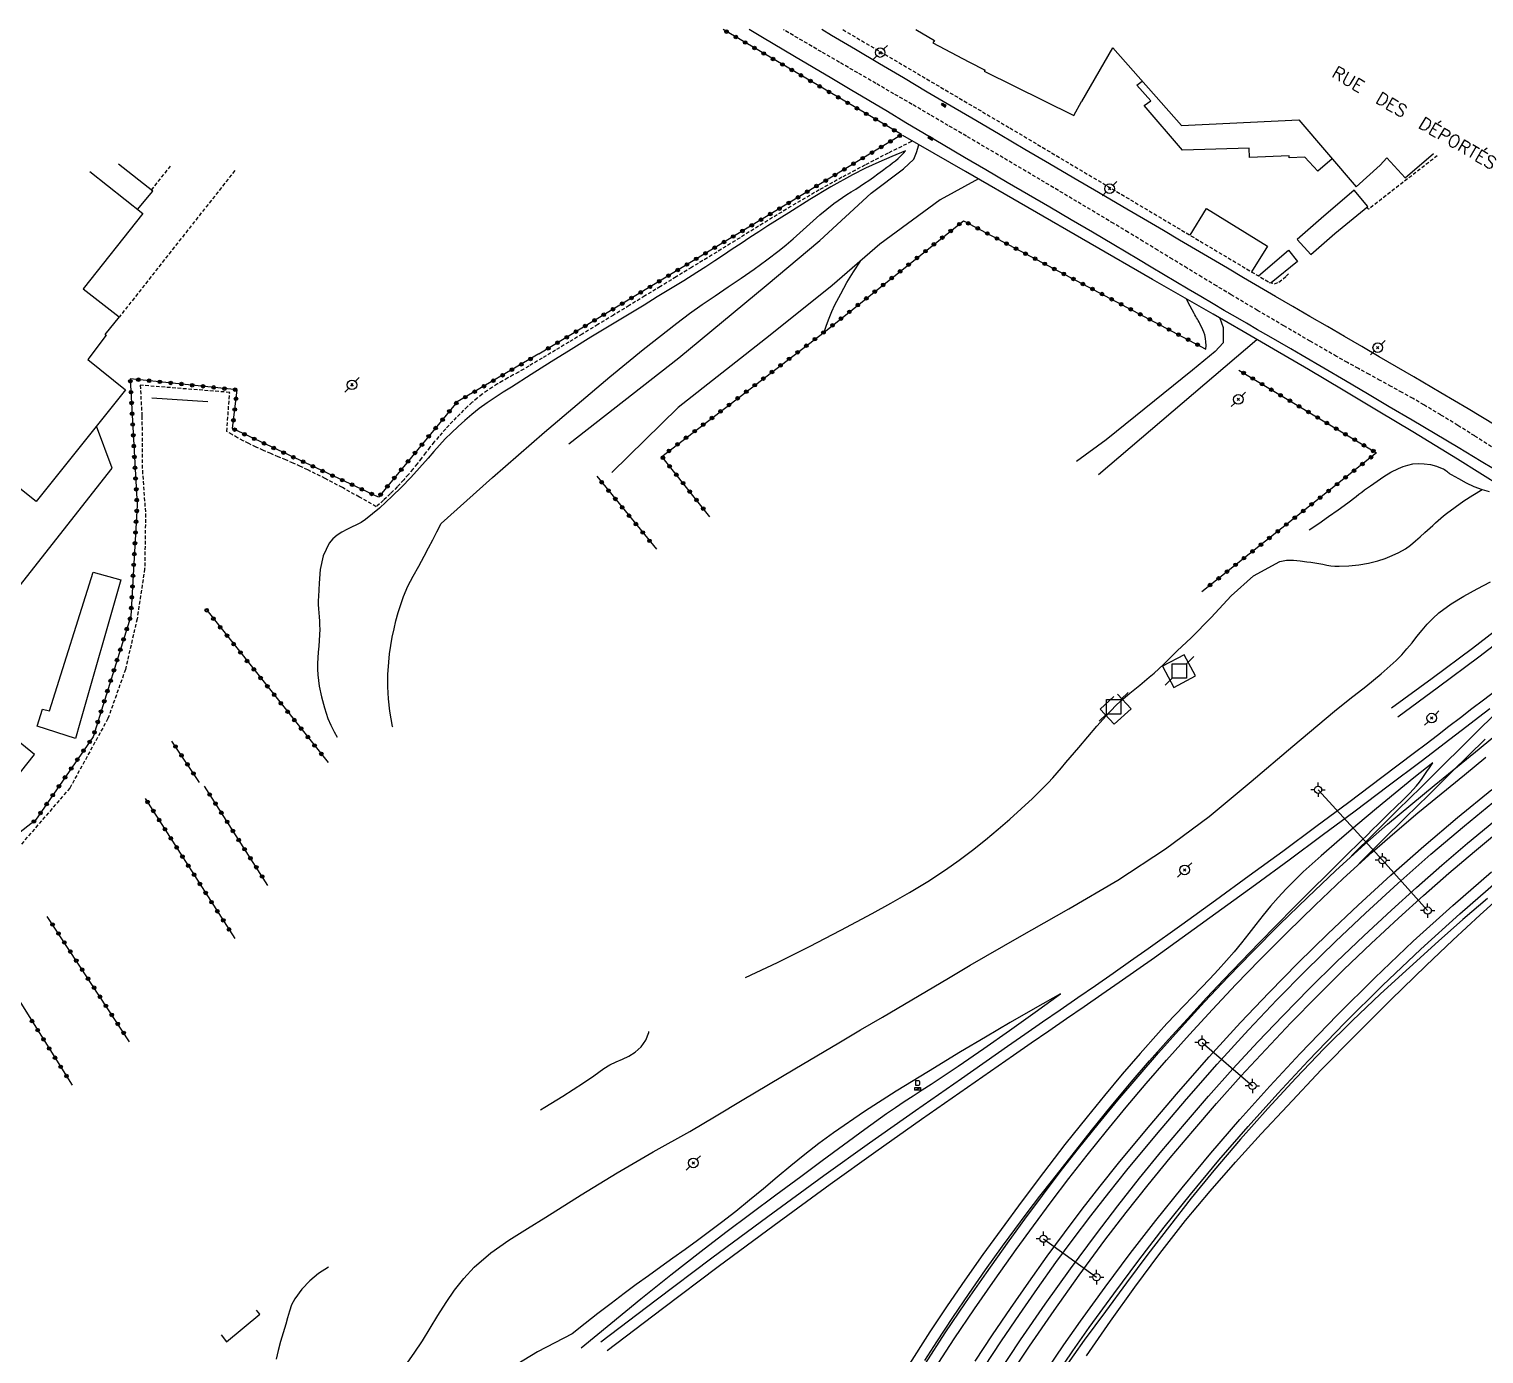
# Model space of a CAD drawing. Header units: millimetres. Extents: x 146998 to 148001, y 143000 to 144001.
# Drawn here: x 147597 to 147798.9, y 143816.3 to 144000.1 of the extents above; entities that cross this region are included whole.
import ezdxf

# ---------------------------------------------------------------- set-up
doc = ezdxf.new("R2010")
doc.units = ezdxf.units.MM
doc.linetypes.add('DASHED', pattern=[0.75, 0.5, -0.25])
doc.layers.get('0').update_dxf_attribs({"linetype": 'CONTINUOUS'})
for name, color, linetype in [('W0001', 6, 'DASHED'), ('W0014', 7, 'CONTINUOUS'), ('W0017', 7, 'CONTINUOUS'), ('W0070', 7, 'DASHED'), ('W0101', 7, 'CONTINUOUS'), ('W0104', 1, 'CONTINUOUS'), ('W0112', 1, 'DASHED'), ('W0120', 7, 'CONTINUOUS'), ('W0211', 2, 'CONTINUOUS'), ('W0214', 2, 'CONTINUOUS'), ('W0322', 7, 'CONTINUOUS'), ('W0323', 7, 'CONTINUOUS'), ('W0333', 7, 'CONTINUOUS'), ('W0401', 7, 'CONTINUOUS'), ('W0438', 7, 'CONTINUOUS'), ('W0473', 7, 'CONTINUOUS'), ('W0600', 7, 'CONTINUOUS'), ('W0610', 7, 'CONTINUOUS'), ('W0611', 7, 'CONTINUOUS'), ('W0700', 7, 'CONTINUOUS'), ('W0989', 7, 'CONTINUOUS')]:
    doc.layers.add(name, color=color, linetype=linetype)
doc.styles.get("Standard").update_dxf_attribs({"font": 'romans.shx', "width": 0.85})

# ---------------------------------------------------------------- blocks, each defined once
blk = doc.blocks.new('T401')
for p, q in [((-0.3, 0.3), (0, 0.3)), ((-0.3, -0.25), (-0.3, 0.3)), ((-0.3, 0.15), (0, 0.15)), ((-0.3, 0), (0, 0)), ((0, 0.3), (0, -0.25)), ((-0.3, -0.15), (0, -0.15)), ((-0.3, -0.25), (-0.3, -0.3)), ((-0.3, -0.3), (0, -0.3)), ((0, -0.3), (0, -0.25))]:
    blk.add_line(p, q)
blk = doc.blocks.new('T473')
for p, q in [((-0.166667, 0.166667), (0.166667, -0.166667)), ((-0.166667, -0.166667), (0.166667, 0.166667)), ((0.500001, 0.500001), (1.000002, 1.000002)), ((-1.000002, -1.000002), (-0.500001, -0.500001))]:
    blk.add_line(p, q)
blk.add_ellipse((0, 0), major_axis=(0.471405, 0.471405), ratio=1, start_param=5.4977871438, end_param=11.780972451)
blk = doc.blocks.new('T610')
for p, q in [((-0.500001, 0), (-1.000002, 0)), ((0, 0.500001), (0, 1.000002)), ((0.500001, 0), (1.000002, 0)), ((0, -0.500001), (0, -1.000002))]:
    blk.add_line(p, q)
blk.add_ellipse((0, 0), major_axis=(-0.353554, 0.353554), ratio=1, start_param=3.926990817, end_param=10.2101761242)
blk = doc.blocks.new('T600')
for p, q in [((-0.999999, 0.999999), (0.999999, 0.999999)), ((-0.999999, -0.999999), (-0.999999, 0.999999)), ((0.999999, 0.999999), (1.999998, 1.999998)), ((0.999999, 0.999999), (0.999999, -0.999999)), ((-0.999999, -0.999999), (-1.999998, -1.999998)), ((0.999999, -0.999999), (-0.999999, -0.999999))]:
    blk.add_line(p, q)
blk = doc.blocks.new('T438')
for p, q in [((-0.4, 0.2), (0.4, 0.2)), ((-0.4, -0.2), (-0.4, 0.2)), ((0.15, 1.1), (-0.3, 1.1)), ((-0.3, 1.1), (-0.3, 0.5)), ((-0.3, 0.5), (0.15, 0.5)), ((0.3, 0.65), (0.3, 0.95)), ((0.4, 0.2), (0.4, -0.2))]:
    blk.add_line(p, q)
at = {"flags": 128}
for points in [[(-0.4, -0.2), (0.4, 0.2)], [(0.4, -0.2), (-0.4, -0.2)]]:
    blk.add_lwpolyline(points, dxfattribs=at)
for centre, major_axis, start_param, end_param in [((0.15, 0.95), (0.106, -0.106), 0.785398, 2.356194), ((0.15, 0.65), (0.106, 0.106), 3.926991, 5.497787)]:
    blk.add_ellipse(centre, major_axis=major_axis, ratio=1, start_param=start_param, end_param=end_param)
blk = doc.blocks.new('t323o')
at = {"color": 0, "linetype": 'Continuous'}
for radius in [0.25, 0.15]:
    blk.add_circle((0, 0), radius, dxfattribs=at)
blk = doc.blocks.new('t322o')
at = {"color": 0, "linetype": 'Continuous'}
for radius in [0.25, 0.15]:
    blk.add_circle((0, 0), radius, dxfattribs=at)

msp = doc.modelspace()

# ---------------------------------------------------------------- linework, layer by layer
at = {"layer": 'W0001'}
msp.add_lwpolyline([(147799.91, 143942.12), (147797.6, 143943.63), (147795.26, 143945.1), (147792.91, 143946.54), (147790.54, 143947.95), (147789.04, 143948.82), (147787.53, 143949.67), (147786.02, 143950.5), (147784.5, 143951.33), (147782.98, 143952.15), (147781.46, 143952.98), (147779.94, 143953.82), (147778.44, 143954.67), (147774.77, 143956.77), (147771.11, 143958.9), (147767.46, 143961.05), (147763.82, 143963.21), (147761.77, 143964.44), (147759.73, 143965.67), (147757.69, 143966.91), (147755.66, 143968.15), (147753.62, 143969.39), (147751.58, 143970.63), (147749.54, 143971.87), (147747.5, 143973.1), (147742.4, 143976.15), (147737.29, 143979.19), (147732.17, 143982.22), (147727.05, 143985.23), (147724.54, 143986.7), (147722.03, 143988.17), (147719.52, 143989.63), (147717, 143991.09), (147714.49, 143992.54), (147711.97, 143994), (147709.46, 143995.46), (147706.94, 143996.92), (147701.66, 144000)], dxfattribs=at)
at = {"layer": 'W0014'}
for points in [[(147800.19, 143939.05), (147798.48, 143940.09), (147795.31, 143942.02), (147792.12, 143943.92), (147788.92, 143945.8), (147785.72, 143947.69), (147782.71, 143949.48), (147779.69, 143951.26), (147776.67, 143953.04), (147773.64, 143954.81), (147772.1, 143955.71), (147770.56, 143956.6), (147769.01, 143957.49), (147767.47, 143958.37), (147765.92, 143959.26), (147764.38, 143960.15), (147762.83, 143961.04), (147761.29, 143961.94), (147759.57, 143962.96), (147757.84, 143963.98), (147756.12, 143965.01), (147754.4, 143966.04), (147752.68, 143967.07), (147750.96, 143968.1), (147749.24, 143969.13), (147747.52, 143970.15), (147744.56, 143971.89), (147741.6, 143973.62), (147738.63, 143975.35), (147735.67, 143977.08), (147732.7, 143978.81), (147729.74, 143980.54), (147726.78, 143982.28), (147723.82, 143984.02), (147721.24, 143985.55), (147718.66, 143987.08), (147716.09, 143988.62), (147713.52, 143990.16), (147710.95, 143991.7), (147708.37, 143993.23), (147705.8, 143994.76), (147703.22, 143996.29), (147698.76, 143998.91), (147696.89, 144000)], [(147800.43, 143945.11), (147796.68, 143947.38), (147792.91, 143949.6), (147789.13, 143951.82), (147786.74, 143953.23), (147784.35, 143954.63), (147781.95, 143956.03), (147779.55, 143957.42), (147777.15, 143958.81), (147774.74, 143960.2), (147772.34, 143961.59), (147769.95, 143962.99), (147767.72, 143964.29), (147765.5, 143965.59), (147763.28, 143966.9), (147761.06, 143968.2), (147758.84, 143969.51), (147756.62, 143970.81), (147754.4, 143972.12), (147752.18, 143973.42), (147748.77, 143975.41), (147745.37, 143977.41), (147741.97, 143979.4), (147738.57, 143981.4), (147735.16, 143983.39), (147731.76, 143985.39), (147728.36, 143987.38), (147724.96, 143989.38), (147721.63, 143991.34), (147718.31, 143993.3), (147714.99, 143995.27), (147711.66, 143997.23), (147708.34, 143999.2), (147706.98, 144000)], [(147801.39, 143936.53), (147798.31, 143938.47), (147795.22, 143940.39), (147792.13, 143942.3), (147789.02, 143944.19), (147784.2, 143947.09), (147779.36, 143949.97), (147774.52, 143952.83), (147769.66, 143955.67), (147765.48, 143958.1), (147761.29, 143960.52), (147757.09, 143962.93), (147752.9, 143965.34), (147744.23, 143970.33), (147735.57, 143975.33), (147726.91, 143980.32), (147718.25, 143985.31)]]:
    msp.add_lwpolyline(points, dxfattribs=at)
at = {"layer": 'W0017'}
for points in [[(147671.89, 143942.54), (147687.14, 143954.45), (147699.28, 143964.52), (147706.72, 143970.76), (147713.84, 143977.33), (147718.34, 143980.68), (147719.74, 143982.05), (147720.13, 143982.96), (147720.47, 143984.03)], [(147728.72, 143979.28), (147723.43, 143976.39), (147715.06, 143970.24), (147708.44, 143964.5), (147699.83, 143957.6), (147687.07, 143947.56), (147677.86, 143938.55)], [(147762.21, 143959.97), (147762.71, 143958.69), (147762.67, 143956.57), (147761.58, 143955.37), (147758.42, 143952.76), (147746.45, 143943.09), (147742.35, 143940.11)], [(147745.4, 143938.3), (147767.37, 143956.99)]]:
    msp.add_lwpolyline(points, dxfattribs=at)
at = {"layer": 'W0070'}
for points in [[(147719.42, 143984.46), (147716.19, 143982.86), (147712.98, 143981.21), (147709.79, 143979.51), (147706.64, 143977.76), (147702.71, 143975.48), (147698.83, 143973.11), (147694.97, 143970.72), (147691.11, 143968.34), (147688.93, 143967.02), (147686.76, 143965.7), (147684.59, 143964.37), (147682.42, 143963.05), (147680.25, 143961.72), (147678.08, 143960.4), (147675.91, 143959.08), (147673.74, 143957.76), (147671.89, 143956.65), (147670.05, 143955.53), (147668.2, 143954.43), (147666.35, 143953.33), (147665.63, 143952.9), (147664.9, 143952.49), (147664.17, 143952.09), (147663.44, 143951.68), (147662.71, 143951.27), (147661.99, 143950.84), (147661.28, 143950.4), (147660.58, 143949.93), (147659.86, 143949.41), (147659.17, 143948.87), (147658.49, 143948.3), (147657.83, 143947.71), (147656.79, 143946.71), (147655.78, 143945.67), (147654.8, 143944.61), (147653.84, 143943.54), (147653.21, 143942.8), (147652.61, 143942.06), (147652.01, 143941.3), (147651.42, 143940.53), (147650.83, 143939.77), (147650.24, 143939.02), (147649.62, 143938.27), (147648.98, 143937.55), (147648.07, 143936.58), (147647.12, 143935.63), (147646.15, 143934.71), (147645.16, 143933.82)], [(147624.42, 143944.27), (147624.82, 143949.67), (147612.4, 143950.67), (147612.64, 143946.38), (147612.7, 143938.84), (147613.14, 143932.83), (147613.02, 143925.19), (147611.97, 143918.26), (147610.35, 143911.23), (147607.92, 143904.42), (147602.62, 143894.77), (147595.67, 143886.73)], [(147645.16, 143933.82), (147642.82, 143935.16), (147640.46, 143936.46), (147638.08, 143937.72), (147635.67, 143938.92), (147634.66, 143939.41), (147633.63, 143939.86), (147632.6, 143940.31), (147631.57, 143940.74), (147630.54, 143941.18), (147629.51, 143941.62), (147628.49, 143942.08), (147627.48, 143942.57), (147626.7, 143942.97), (147625.92, 143943.38), (147625.16, 143943.82), (147624.41, 143944.27)]]:
    msp.add_lwpolyline(points, dxfattribs=at)
at = {"layer": 'W0101'}
for points in [[(147720.06, 144000), (147722.65, 143998.48), (147722.42, 143998.16), (147727.4, 143995.54), (147727.4, 143995.53), (147729.65, 143994.39), (147729.51, 143994.25), (147741.97, 143988.09), (147743.05, 143990.04), (147743.06, 143990.04), (147747.37, 143997.48), (147756.9, 143986.68), (147773.19, 143987.5), (147781.14, 143978.17)], [(147781.14, 143978.17), (147784.46, 143981.2), (147785.4, 143982.23), (147785.41, 143982.23), (147787.95, 143979.44), (147791.87, 143982.82)], [(147605.41, 143980.31), (147612.77, 143974.47), (147604.48, 143964.05), (147609.46, 143960.15), (147607.51, 143957.71), (147607.7, 143957.61), (147605.15, 143954.24), (147610.36, 143950.03)], [(147610.36, 143950.03), (147597.97, 143934.56), (147587.63, 143942.71), (147587.63, 143942.7), (147584.2, 143938.42), (147582.05, 143940.16)]]:
    msp.add_lwpolyline(points, dxfattribs=at)
msp.add_lwpolyline([(147597.71, 143899.46), (147588.18, 143907.2), (147581.62, 143899.03), (147591.36, 143891.42)], close=True, dxfattribs=at)
at = {"layer": 'W0104'}
for points in [[(147777.82, 143982.06), (147775.81, 143980.37), (147774.01, 143982.3), (147771.87, 143982.23), (147771.87, 143982.51), (147766.33, 143982.25), (147766.3, 143983.55), (147757.04, 143983.29), (147751.75, 143989.48), (147752.65, 143990.11), (147750.72, 143992.3), (147751.46, 143992.85)], [(147612.04, 143975.05), (147614.17, 143977.6), (147609.4, 143981.33)], [(147758.1, 143971.47), (147760.36, 143975.18), (147768.86, 143969.94), (147766.6, 143966.42)], [(147767.58, 143965.83), (147771.75, 143969.42), (147773.01, 143967.82)], [(147773.01, 143967.82), (147769.35, 143964.86)], [(147623.62, 143818.92), (147624.4, 143817.98), (147629.01, 143821.79), (147628.52, 143822.36)]]:
    msp.add_lwpolyline(points, dxfattribs=at)
for points in [[(147772.98, 143970.88), (147774.88, 143968.79), (147778.21, 143971.74), (147782.78, 143975.44), (147780.86, 143977.71), (147776.28, 143973.79)], [(147609.7, 143923.66), (147604.03, 143903.81), (147603.43, 143901.67), (147598.09, 143903.35), (147598.83, 143905.73), (147599.81, 143905.48), (147605.88, 143924.72)]]:
    msp.add_lwpolyline(points, close=True, dxfattribs=at)
at = {"layer": 'W0112'}
for points in [[(147709.91, 144000), (147733.08, 143986.36), (147769.08, 143964.94), (147769.83, 143964.73), (147770.42, 143964.98), (147771.43, 143965.79), (147771.78, 143966.13)], [(147613.98, 143977.75), (147616.68, 143981.15)], [(147792.41, 143982.5), (147782.85, 143975.07), (147782.63, 143975.32)], [(147625.53, 143980.45), (147609.52, 143960.17)]]:
    msp.add_lwpolyline(points, dxfattribs=at)
at = {"layer": 'W0120'}
msp.add_lwpolyline([(147614.02, 143948.91), (147621.8, 143948.43)], dxfattribs=at)
at = {"layer": 'W0211'}
for points in [[(147654.18, 143931.49), (147657.72, 143934.7), (147661.29, 143937.87), (147664.88, 143941.02), (147668.51, 143944.14), (147673.04, 143948), (147677.59, 143951.84), (147682.19, 143955.62), (147686.88, 143959.3), (147688.62, 143960.6), (147690.4, 143961.86), (147692.19, 143963.09), (147693.99, 143964.31), (147695.8, 143965.54), (147697.59, 143966.78), (147699.35, 143968.05), (147701.09, 143969.36), (147702.06, 143970.15), (147703.01, 143970.96), (147703.94, 143971.79), (147704.87, 143972.63), (147705.8, 143973.47), (147706.73, 143974.3), (147707.69, 143975.1), (147708.68, 143975.88), (147709.26, 143976.3), (147709.86, 143976.72), (147710.47, 143977.11), (147711.08, 143977.5), (147711.7, 143977.89), (147712.31, 143978.28), (147712.92, 143978.68), (147713.52, 143979.08), (147714.15, 143979.53), (147714.78, 143979.98), (147715.4, 143980.44), (147716.02, 143980.9), (147716.42, 143981.2), (147716.82, 143981.5), (147717.21, 143981.81), (147717.6, 143982.13), (147717.86, 143982.38), (147718.12, 143982.64), (147718.37, 143982.9), (147718.6, 143983.17)], [(147774.64, 143930.59), (147775.99, 143931.51), (147777.33, 143932.45), (147778.66, 143933.39), (147779.99, 143934.35), (147780.38, 143934.64), (147780.77, 143934.94), (147781.16, 143935.24), (147781.54, 143935.55), (147781.93, 143935.85), (147782.32, 143936.14), (147782.72, 143936.44), (147783.12, 143936.72), (147784.05, 143937.37), (147785, 143938.03), (147785.98, 143938.63), (147787.01, 143939.14), (147787.67, 143939.4), (147788.34, 143939.6), (147789.03, 143939.75), (147789.74, 143939.81), (147790.6, 143939.78), (147791.45, 143939.65), (147792.29, 143939.43), (147793.1, 143939.13), (147793.26, 143939.05), (147793.42, 143938.96), (147793.58, 143938.85), (147793.72, 143938.74), (147793.87, 143938.62), (147794.01, 143938.51), (147794.16, 143938.4), (147794.32, 143938.3), (147795.35, 143937.71), (147796.41, 143937.15), (147797.49, 143936.63), (147798.62, 143936.21), (147799.61, 143935.92)], [(147647.44, 143903.26), (147647.43, 143903.32), (147647.06, 143905.46), (147646.86, 143907.15), (147646.76, 143908.85), (147646.77, 143910.55), (147646.89, 143912.25), (147647.02, 143913.41), (147647.19, 143914.56), (147647.39, 143915.71), (147647.63, 143916.86), (147647.9, 143917.99), (147648.21, 143919.12), (147648.56, 143920.24), (147648.94, 143921.34), (147649.56, 143922.8), (147650.3, 143924.2), (147651.08, 143925.57), (147651.83, 143926.95), (147652.42, 143928.09), (147653.01, 143929.22), (147653.59, 143930.35), (147654.18, 143931.49)], [(147688.68, 143847.15), (147692.32, 143849.33), (147695.96, 143851.49), (147699.61, 143853.66), (147703.25, 143855.82), (147706.29, 143857.63), (147709.34, 143859.43), (147712.38, 143861.23), (147715.43, 143863.02), (147718.47, 143864.82), (147721.52, 143866.62), (147724.56, 143868.42), (147727.6, 143870.22), (147734.42, 143874.16), (147741.29, 143878.02), (147748.09, 143882.02), (147754.69, 143886.34), (147760.75, 143890.86), (147766.59, 143895.68), (147772.34, 143900.6), (147778.13, 143905.44), (147780.29, 143907.17), (147782.47, 143908.86), (147784.63, 143910.61), (147786.69, 143912.46), (147787.47, 143913.25), (147788.2, 143914.09), (147788.91, 143914.95), (147789.59, 143915.82), (147790.29, 143916.68), (147791.02, 143917.53), (147791.8, 143918.33), (147792.63, 143919.08), (147794.32, 143920.33), (147796.11, 143921.42), (147797.95, 143922.41), (147799.79, 143923.38)], [(147721.31, 143815.36), (147722.97, 143817.98), (147725.18, 143821.33), (147727.43, 143824.66), (147729.73, 143827.96), (147732.06, 143831.23), (147733.77, 143833.57), (147735.51, 143835.88), (147737.27, 143838.18), (147739.04, 143840.46), (147741.72, 143843.87), (147744.41, 143847.27), (147747.14, 143850.64), (147749.92, 143853.97), (147752.49, 143856.95), (147755.1, 143859.89), (147757.74, 143862.79), (147760.4, 143865.68), (147762.8, 143868.25), (147765.23, 143870.79), (147767.67, 143873.32), (147770.13, 143875.83), (147772.49, 143878.21), (147774.86, 143880.58), (147777.24, 143882.93), (147779.62, 143885.29), (147780.38, 143886.04), (147781.14, 143886.78), (147781.9, 143887.53), (147782.66, 143888.27), (147783.42, 143889.02), (147784.19, 143889.76), (147784.94, 143890.51), (147785.7, 143891.26), (147786.67, 143892.2), (147787.65, 143893.14), (147788.6, 143894.09), (147789.51, 143895.1), (147789.92, 143895.6), (147790.3, 143896.13), (147790.67, 143896.66), (147791.05, 143897.2), (147791.24, 143897.47), (147791.43, 143897.74), (147791.62, 143898.02), (147791.81, 143898.3)], [(147799.39, 143879.48), (147795.97, 143876.54), (147792.58, 143873.55), (147788.54, 143869.9), (147784.53, 143866.22), (147780.59, 143862.48), (147776.72, 143858.64), (147772.77, 143854.52), (147768.89, 143850.33), (147765.1, 143846.06), (147761.39, 143841.72), (147758.27, 143837.91), (147755.23, 143834.03), (147752.24, 143830.11), (147749.29, 143826.17), (147746.34, 143822.19), (147743.42, 143818.19), (147740.55, 143814.15)], [(147740.11, 143866.22), (147736.62, 143864.27), (147733.15, 143862.27), (147729.69, 143860.25), (147726.26, 143858.19), (147721.79, 143855.48), (147717.33, 143852.75), (147712.92, 143849.93), (147708.6, 143846.96), (147706.6, 143845.49), (147704.64, 143843.96), (147702.7, 143842.39), (147700.79, 143840.8), (147698.89, 143839.2), (147696.98, 143837.61), (147695.05, 143836.04), (147693.09, 143834.51), (147691.42, 143833.25), (147689.74, 143832.01), (147688.05, 143830.79), (147686.34, 143829.57), (147684.64, 143828.36), (147682.94, 143827.14), (147681.25, 143825.91), (147679.57, 143824.67), (147677.75, 143823.29), (147675.93, 143821.9), (147674.13, 143820.5), (147672.33, 143819.09)], [(147667.94, 143850.17), (147668.55, 143850.53), (147669.38, 143851.03), (147670.21, 143851.53), (147671.04, 143852.05), (147672.48, 143852.98), (147673.93, 143853.91), (147675.35, 143854.88), (147676.76, 143855.87), (147677.58, 143856.38), (147678.45, 143856.79), (147679.34, 143857.17), (147680.2, 143857.59), (147681.11, 143858.17), (147681.93, 143858.9), (147682.59, 143859.81), (147682.98, 143860.87), (147682.98, 143861)], [(147649.23, 143814.68), (147650.43, 143816.37), (147651.56, 143818.11), (147652.65, 143819.88), (147653.72, 143821.64), (147654.84, 143823.4), (147656.03, 143825.12), (147657.32, 143826.77), (147658.74, 143828.32), (147661.04, 143830.33), (147663.55, 143832.07), (147666.14, 143833.67), (147668.7, 143835.27), (147673.62, 143838.38), (147678.59, 143841.39), (147683.61, 143844.32), (147688.68, 143847.15)], [(147672.33, 143819.09), (147667.55, 143816.57), (147662.91, 143813.78)]]:
    msp.add_lwpolyline(points, dxfattribs=at)
at = {"layer": 'W0214'}
for points in [[(147718.6, 143983.17), (147716.73, 143982.42), (147714.89, 143981.62), (147713.07, 143980.76), (147711.27, 143979.85), (147708.26, 143978.19), (147705.31, 143976.42), (147702.4, 143974.59), (147699.49, 143972.76), (147698.25, 143971.97), (147697.02, 143971.17), (147695.8, 143970.35), (147694.57, 143969.54), (147693.35, 143968.72), (147692.13, 143967.91), (147690.9, 143967.1), (147689.66, 143966.31), (147687.83, 143965.16), (147686, 143964.03), (147684.16, 143962.91), (147682.32, 143961.79), (147680.48, 143960.68), (147678.63, 143959.56), (147676.79, 143958.44), (147674.96, 143957.32), (147672.19, 143955.61), (147669.42, 143953.9), (147666.66, 143952.17), (147663.91, 143950.42), (147662.78, 143949.69), (147661.65, 143948.96), (147660.54, 143948.21), (147659.45, 143947.42), (147658.44, 143946.62), (147657.46, 143945.79), (147656.51, 143944.93), (147655.58, 143944.05), (147654.74, 143943.21), (147653.92, 143942.34), (147653.13, 143941.46), (147652.36, 143940.55)], [(147707.31, 143958.04), (147707.64, 143959), (147708, 143959.95), (147708.4, 143960.88), (147708.82, 143961.8), (147709.62, 143963.37), (147710.48, 143964.91), (147711.39, 143966.42), (147712.35, 143967.89)], [(147760.29, 143955.69), (147760.31, 143956.18), (147760.3, 143956.68), (147760.24, 143957.17), (147760.14, 143957.66), (147760.03, 143958.01), (147759.88, 143958.36), (147759.72, 143958.69), (147759.55, 143959.02), (147759.45, 143959.22), (147759.34, 143959.43), (147759.23, 143959.63), (147759.12, 143959.83), (147759, 143960.03), (147758.89, 143960.22), (147758.77, 143960.42), (147758.66, 143960.62), (147758.39, 143961.13), (147758.12, 143961.63), (147757.85, 143962.13), (147757.59, 143962.64)], [(147652.36, 143940.55), (147651.17, 143939.19), (147649.94, 143937.85), (147648.68, 143936.55), (147647.39, 143935.27), (147646.49, 143934.43), (147645.59, 143933.61), (147644.65, 143932.81), (147643.69, 143932.05), (147643.07, 143931.64), (147642.41, 143931.29), (147641.73, 143930.97), (147641.06, 143930.66), (147640.38, 143930.3), (147639.72, 143929.88), (147639.13, 143929.37), (147638.62, 143928.76), (147637.77, 143927), (147637.38, 143925.09), (147637.25, 143923.2), (147637.14, 143921.37), (147637.11, 143920.8), (147637.12, 143920.23), (147637.14, 143919.66), (147637.18, 143919.09), (147637.23, 143918.53), (147637.27, 143917.96), (147637.3, 143917.39), (147637.31, 143916.83), (147637.29, 143916.03), (147637.24, 143915.24), (147637.18, 143914.45), (147637.1, 143913.66), (147637.04, 143912.87), (147637, 143912.08), (147637, 143911.28), (147637.05, 143910.48), (147637.25, 143908.94), (147637.56, 143907.42), (147637.96, 143905.92), (147638.46, 143904.45), (147638.85, 143903.51), (147639.3, 143902.6), (147639.72, 143901.86)], [(147696.41, 143868.49), (147700.86, 143870.61), (147705.28, 143872.8), (147709.65, 143875.06), (147713.99, 143877.4), (147716.58, 143878.83), (147719.15, 143880.3), (147721.69, 143881.83), (147724.17, 143883.44), (147726.05, 143884.78), (147727.89, 143886.18), (147729.69, 143887.62), (147731.46, 143889.09), (147733.08, 143890.48), (147734.68, 143891.9), (147736.25, 143893.36), (147737.77, 143894.86), (147738.41, 143895.53), (147739.03, 143896.21), (147739.65, 143896.9), (147740.25, 143897.6), (147740.85, 143898.31), (147741.44, 143899.01), (147742.04, 143899.71), (147742.65, 143900.41), (147743.92, 143901.88), (147745.18, 143903.36), (147746.46, 143904.82), (147747.81, 143906.23), (147748.44, 143906.82), (147749.09, 143907.4), (147749.76, 143907.96), (147750.43, 143908.51), (147751.11, 143909.06), (147751.78, 143909.61), (147752.44, 143910.17), (147753.1, 143910.74), (147753.75, 143911.34), (147754.4, 143911.95), (147755.04, 143912.57), (147755.68, 143913.19), (147756.32, 143913.81), (147756.96, 143914.43), (147757.6, 143915.04), (147758.26, 143915.64), (147761.03, 143918.43), (147763.78, 143921.45), (147766.9, 143924.23), (147770.54, 143926.21), (147771.48, 143926.41), (147772.44, 143926.4), (147773.38, 143926.29), (147774.28, 143926.19), (147774.85, 143926.13), (147775.4, 143926.04), (147775.96, 143925.94), (147776.51, 143925.83), (147777.07, 143925.72), (147777.63, 143925.63), (147778.2, 143925.57), (147778.77, 143925.55), (147780.14, 143925.6), (147781.5, 143925.75), (147782.84, 143925.99), (147784.17, 143926.33), (147785.16, 143926.64), (147786.14, 143927.03), (147787.08, 143927.47), (147787.99, 143927.99), (147788.71, 143928.49), (147789.39, 143929.06), (147790.04, 143929.65), (147790.69, 143930.23), (147791.07, 143930.55), (147791.44, 143930.89), (147791.8, 143931.23), (147792.17, 143931.57), (147792.54, 143931.9), (147792.91, 143932.24), (147793.29, 143932.56), (147793.68, 143932.87), (147794.87, 143933.76), (147796.1, 143934.62), (147797.34, 143935.43), (147798.62, 143936.21)], [(147791.81, 143898.3), (147789.17, 143896.21), (147786.55, 143894.09), (147783.96, 143891.94), (147781.39, 143889.76), (147778.84, 143887.59), (147776.3, 143885.4), (147773.81, 143883.16), (147771.42, 143880.8), (147770.32, 143879.62), (147769.26, 143878.39), (147768.24, 143877.14), (147767.24, 143875.87), (147766.24, 143874.6), (147765.24, 143873.33), (147764.22, 143872.08), (147763.16, 143870.86), (147762.01, 143869.58), (147760.84, 143868.32), (147759.65, 143867.08), (147758.45, 143865.84), (147757.26, 143864.61), (147756.06, 143863.37), (147754.89, 143862.11), (147753.73, 143860.84), (147751.19, 143857.98), (147748.69, 143855.08), (147746.22, 143852.16), (147743.8, 143849.2), (147740.74, 143845.35), (147737.74, 143841.46), (147734.78, 143837.53), (147731.87, 143833.57), (147729.33, 143830.06), (147726.83, 143826.53), (147724.37, 143822.97), (147721.98, 143819.36), (147718.82, 143814.4)], [(147743.74, 143816.04), (147747.06, 143820.81), (147750.43, 143825.53), (147753.89, 143830.2), (147757.47, 143834.78), (147760.88, 143838.87), (147764.39, 143842.88), (147767.97, 143846.82), (147771.6, 143850.72), (147776.31, 143855.68), (147781.09, 143860.57), (147785.94, 143865.4), (147790.86, 143870.16), (147794.58, 143873.7), (147798.34, 143877.2), (147802.16, 143880.63)], [(147673.62, 143817.11), (147677.73, 143820.53), (147681.88, 143823.91), (147686.05, 143827.25), (147690.26, 143830.55), (147693.69, 143833.18), (147697.15, 143835.78), (147700.62, 143838.35), (147704.1, 143840.92), (147707.05, 143843.12), (147710.01, 143845.31), (147712.98, 143847.49), (147715.98, 143849.62), (147717.2, 143850.46), (147718.44, 143851.29), (147719.69, 143852.11), (147720.94, 143852.92), (147722.18, 143853.73), (147723.43, 143854.54), (147724.67, 143855.36), (147725.91, 143856.2), (147729.49, 143858.66), (147733.04, 143861.16), (147736.59, 143863.68), (147740.11, 143866.22)], [(147638.52, 143828.34), (147637.16, 143827.46), (147635.92, 143826.43), (147634.81, 143825.25), (147633.85, 143823.95), (147633.41, 143823.11), (147633.1, 143822.21), (147632.86, 143821.31), (147632.61, 143820.42), (147632.24, 143819.21), (147631.88, 143818), (147631.56, 143816.78), (147631.29, 143815.55)]]:
    msp.add_lwpolyline(points, dxfattribs=at)
at = {"layer": 'W0322'}
msp.add_lwpolyline([(147707.3, 143958.05), (147726.65, 143973.47), (147760.29, 143955.69)], dxfattribs=at)
at = {"layer": 'W0323'}
for points in [[(147667.74, 143955.01), (147718.07, 143985.43), (147693.31, 144000)], [(147691.47, 143932.39), (147684.78, 143940.8), (147707.31, 143958.05)], [(147667.74, 143955.01), (147656.4, 143948.36), (147645.47, 143935.14), (147625.21, 143944.65), (147625.84, 143950.03), (147611.02, 143951.56), (147611.96, 143934.03), (147611.1, 143918.63), (147605.87, 143901.9), (147597.87, 143890.32), (147582.23, 143878.14), (147571.32, 143870.45), (147553.98, 143851.34), (147544.24, 143833.27), (147534.91, 143814.67), (147527.45, 143802.58), (147514.2, 143789.71), (147504.88, 143783.36)], [(147764.88, 143952.75), (147783.97, 143941.29), (147759.71, 143922.02)], [(147675.76, 143938.05), (147684.03, 143927.91)], [(147621.63, 143919.45), (147638.47, 143898.35)], [(147620.62, 143895.56), (147616.81, 143901.29)], [(147630.13, 143881.26), (147621.32, 143895.03)], [(147613.11, 143893.36), (147625.53, 143873.91)], [(147610.93, 143859.56), (147599.51, 143876.97)], [(147591.78, 143871.39), (147602.96, 143853.57)]]:
    msp.add_lwpolyline(points, dxfattribs=at)
at = {"layer": 'W0333'}
msp.add_lwpolyline([(147531.03, 143870.15), (147547.04, 143858.86), (147550.12, 143862.95), (147554.35, 143860.01), (147581.35, 143893.97), (147575.58, 143898.08), (147575.62, 143901.07), (147584.54, 143912.53), (147586.38, 143911.08), (147608.52, 143939.16), (147606.33, 143945)], dxfattribs=at)
at = {"layer": 'W0600'}
msp.add_lwpolyline([(147758.84, 143910.35), (147757.27, 143913.29), (147754.28, 143911.69), (147755.85, 143908.75)], close=True, dxfattribs=at)
for points in [[(147747.54, 143907.47), (147745.64, 143905.74), (147747.55, 143903.64), (147749.91, 143905.77)], [(147749.91, 143905.77), (147748.05, 143907.83)]]:
    msp.add_lwpolyline(points, dxfattribs=at)
at = {"layer": 'W0611'}
for points in [[(147784.8, 143884.77), (147775.86, 143894.55)], [(147784.8, 143884.77), (147791.07, 143877.79)], [(147759.76, 143859.47), (147766.75, 143853.47)], [(147737.75, 143832.27), (147745.11, 143826.94)]]:
    msp.add_lwpolyline(points, dxfattribs=at)
at = {"layer": 'W0700'}
for points in [[(147786.07, 143905.9), (147791.69, 143910.02), (147797.27, 143914.2), (147802.79, 143918.44)], [(147786.95, 143904.68), (147792.59, 143908.81), (147798.17, 143913), (147803.71, 143917.25)], [(147676.31, 143817.95), (147683.99, 143823.8), (147691.72, 143829.61), (147699.48, 143835.36), (147707.29, 143841.05), (147713.61, 143845.59), (147719.98, 143850.06), (147726.36, 143854.51), (147732.75, 143858.96), (147735.19, 143860.66), (147737.63, 143862.35), (147740.08, 143864.04), (147742.53, 143865.73), (147744.97, 143867.41), (147747.41, 143869.11), (147749.85, 143870.81), (147752.28, 143872.52), (147756.97, 143875.87), (147761.64, 143879.25), (147766.3, 143882.64), (147770.95, 143886.05), (147775.54, 143889.44), (147780.12, 143892.85), (147784.69, 143896.28), (147789.25, 143899.71), (147790.85, 143900.93), (147792.44, 143902.14), (147794.03, 143903.37), (147795.62, 143904.59), (147797.21, 143905.81), (147798.8, 143907.03), (147800.4, 143908.25)], [(147677.22, 143816.76), (147684.9, 143822.61), (147692.61, 143828.41), (147700.37, 143834.15), (147708.17, 143839.84), (147714.49, 143844.37), (147720.85, 143848.84), (147727.23, 143853.28), (147733.61, 143857.73), (147736.05, 143859.43), (147738.49, 143861.12), (147740.94, 143862.81), (147743.39, 143864.5), (147745.84, 143866.19), (147748.28, 143867.88), (147750.72, 143869.59), (147753.15, 143871.3), (147757.84, 143874.65), (147762.52, 143878.03), (147767.19, 143881.43), (147771.84, 143884.84), (147776.43, 143888.24), (147781.02, 143891.65), (147785.59, 143895.08), (147790.15, 143898.52), (147791.75, 143899.73), (147793.34, 143900.95), (147794.93, 143902.17), (147796.52, 143903.39), (147798.11, 143904.61), (147799.7, 143905.83)], [(147780.5, 143885.38), (147783.72, 143888.56), (147786.93, 143891.75), (147790.15, 143894.93), (147793.37, 143898.11), (147795.68, 143900.39), (147797.99, 143902.67), (147800.3, 143904.94)], [(147721.37, 143814.97), (147724.13, 143819.2), (147726.95, 143823.38), (147729.83, 143827.53), (147732.75, 143831.64), (147735.16, 143834.97), (147737.6, 143838.28), (147740.09, 143841.55), (147742.62, 143844.79), (147745.33, 143848.16), (147748.08, 143851.49), (147750.88, 143854.79), (147753.72, 143858.05), (147756.9, 143861.6), (147760.12, 143865.11), (147763.39, 143868.58), (147766.71, 143872), (147770.53, 143875.84), (147774.41, 143879.62), (147778.34, 143883.35), (147782.34, 143887), (147785.51, 143889.77), (147788.73, 143892.47), (147791.98, 143895.14), (147795.23, 143897.8), (147798.2, 143900.24), (147801.18, 143902.68)], [(147781.56, 143884.31), (147784.77, 143887.5), (147787.99, 143890.68), (147791.21, 143893.86), (147794.43, 143897.04), (147796.73, 143899.32), (147799.04, 143901.59)], [(147722.63, 143814.16), (147725.38, 143818.37), (147728.2, 143822.54), (147731.06, 143826.67), (147733.97, 143830.77), (147736.37, 143834.08), (147738.8, 143837.37), (147741.28, 143840.63), (147743.8, 143843.86), (147746.49, 143847.21), (147749.23, 143850.53), (147752.02, 143853.81), (147754.84, 143857.05), (147758.01, 143860.59), (147761.21, 143864.09), (147764.47, 143867.55), (147767.77, 143870.95), (147771.58, 143874.77), (147775.44, 143878.54), (147779.36, 143882.24), (147783.35, 143885.88), (147786.5, 143888.64), (147789.71, 143891.33), (147792.94, 143893.99), (147796.18, 143896.64), (147799.14, 143899.07)], [(147728.27, 143815.26), (147730.7, 143818.94), (147733.18, 143822.61), (147735.7, 143826.23), (147738.27, 143829.83), (147740.68, 143833.1), (147743.13, 143836.35), (147745.63, 143839.56), (147748.18, 143842.73), (147752.3, 143847.71), (147756.49, 143852.63), (147760.75, 143857.49), (147765.11, 143862.27), (147769.08, 143866.44), (147773.11, 143870.55), (147777.22, 143874.58), (147781.41, 143878.54), (147785.94, 143882.68), (147790.55, 143886.73), (147795.23, 143890.7), (147799.98, 143894.58)], [(147729.53, 143814.44), (147731.95, 143818.11), (147734.41, 143821.75), (147736.92, 143825.37), (147739.48, 143828.95), (147741.88, 143832.21), (147744.32, 143835.43), (147746.81, 143838.62), (147749.34, 143841.78), (147753.45, 143846.74), (147757.62, 143851.65), (147761.87, 143856.49), (147766.21, 143861.24), (147770.16, 143865.4), (147774.17, 143869.49), (147778.26, 143873.5), (147782.43, 143877.44), (147786.94, 143881.56), (147791.53, 143885.6), (147796.19, 143889.55), (147800.92, 143893.41)], [(147731.24, 143813.2), (147734.58, 143818.22), (147738, 143823.19), (147741.51, 143828.1), (147745.09, 143832.96), (147748.06, 143836.84), (147751.09, 143840.67), (147754.18, 143844.45), (147757.32, 143848.18), (147760.66, 143852.03), (147764.05, 143855.82), (147767.5, 143859.56), (147771, 143863.25), (147774.67, 143866.99), (147778.4, 143870.67), (147782.19, 143874.3), (147786.03, 143877.86), (147789.51, 143881.01), (147793.04, 143884.1), (147796.61, 143887.14), (147800.23, 143890.13)], [(147732.49, 143812.38), (147735.82, 143817.38), (147739.23, 143822.33), (147742.72, 143827.22), (147746.29, 143832.06), (147749.24, 143835.92), (147752.26, 143839.73), (147755.33, 143843.49), (147758.46, 143847.21), (147761.78, 143851.04), (147765.16, 143854.81), (147768.59, 143858.54), (147772.08, 143862.21), (147775.74, 143865.93), (147779.45, 143869.6), (147783.22, 143873.21), (147787.04, 143876.76), (147790.51, 143879.89), (147794.02, 143882.97), (147797.58, 143885.99), (147801.18, 143888.97)], [(147738.35, 143814.28), (147740.59, 143817.57), (147742.89, 143820.82), (147746.31, 143825.53), (147749.79, 143830.2), (147753.35, 143834.81), (147756.99, 143839.35), (147760.97, 143844.12), (147765.02, 143848.82), (147769.16, 143853.44), (147773.39, 143857.98), (147778.52, 143863.27), (147783.74, 143868.46), (147789.08, 143873.54), (147794.54, 143878.49), (147799.95, 143883.15)], [(147739.6, 143813.44), (147741.83, 143816.71), (147744.11, 143819.95), (147747.51, 143824.64), (147750.98, 143829.29), (147754.52, 143833.88), (147758.15, 143838.4), (147762.11, 143843.15), (147766.14, 143847.83), (147770.26, 143852.43), (147774.48, 143856.95), (147779.58, 143862.21), (147784.78, 143867.38), (147790.1, 143872.44), (147795.53, 143877.36), (147800.92, 143882.01)]]:
    msp.add_lwpolyline(points, dxfattribs=at)

# ---------------------------------------------------------------- block references
at = {"layer": 'W0322'}
for p, rotation in [((147726.07, 143973.01), 38.56831907569056), ((147727.32, 143973.12), 332.1365458244841), ((147723.72, 143971.14), 38.56831907569056), ((147724.89, 143972.07), 38.56831907569056), ((147728.64, 143972.42), 332.1365458244841), ((147729.97, 143971.72), 332.1365458244841), ((147731.3, 143971.02), 332.1365458244841), ((147721.38, 143969.27), 38.56831907569056), ((147722.55, 143970.2), 38.56831907569056), ((147732.62, 143970.32), 332.1365458244841), ((147733.95, 143969.61), 332.1365458244841), ((147735.27, 143968.91), 332.1365458244841), ((147719.03, 143967.4), 38.56831907569056), ((147720.2, 143968.33), 38.56831907569056), ((147736.6, 143968.21), 332.1365458244841), ((147737.93, 143967.51), 332.1365458244841), ((147739.25, 143966.81), 332.1365458244841), ((147715.51, 143964.59), 38.56831907569056), ((147716.69, 143965.53), 38.56831907569056), ((147717.86, 143966.46), 38.56831907569056), ((147740.58, 143966.11), 332.1365458244841), ((147741.9, 143965.41), 332.1365458244841), ((147743.23, 143964.71), 332.1365458244841), ((147713.17, 143962.72), 38.56831907569056), ((147714.34, 143963.66), 38.56831907569056), ((147744.56, 143964.01), 332.1365458244841), ((147745.88, 143963.31), 332.1365458244841), ((147747.21, 143962.6), 332.1365458244841), ((147710.82, 143960.85), 38.56831907569056), ((147711.99, 143961.79), 38.56831907569056), ((147748.54, 143961.9), 332.1365458244841), ((147749.86, 143961.2), 332.1365458244841), ((147708.48, 143958.98), 38.56831907569056), ((147709.65, 143959.92), 38.56831907569056), ((147751.19, 143960.5), 332.1365458244841), ((147752.51, 143959.8), 332.1365458244841), ((147753.84, 143959.1), 332.1365458244841), ((147755.17, 143958.4), 332.1365458244841), ((147756.49, 143957.7), 332.1365458244841), ((147757.82, 143957), 332.1365458244841), ((147759.14, 143956.29), 332.1365458244841)]:
    msp.add_blockref('t322o', p, dxfattribs=dict(at, rotation=rotation))
at = {"layer": 'W0323'}
for p, rotation in [((147693.77, 143999.73), 149.5200575335742), ((147695.06, 143998.97), 149.5200575335742), ((147696.36, 143998.21), 149.5200575335742), ((147697.65, 143997.45), 149.5200575335742), ((147698.94, 143996.69), 149.5200575335742), ((147700.23, 143995.92), 149.5200575335742), ((147701.53, 143995.16), 149.5200575335742), ((147702.82, 143994.4), 149.5200575335742), ((147704.11, 143993.64), 149.5200575335742), ((147705.41, 143992.88), 149.5200575335742), ((147706.7, 143992.12), 149.5200575335742), ((147707.99, 143991.36), 149.5200575335742), ((147709.28, 143990.6), 149.5200575335742), ((147710.58, 143989.84), 149.5200575335742), ((147711.87, 143989.08), 149.5200575335742), ((147713.16, 143988.32), 149.5200575335742), ((147714.45, 143987.56), 149.5200575335742), ((147715.75, 143986.79), 149.5200575335742), ((147717.04, 143986.03), 149.5200575335742), ((147717.81, 143985.27), 31.15341001452299), ((147713.96, 143982.94), 31.15341001452299), ((147715.24, 143983.72), 31.15341001452299), ((147716.52, 143984.49), 31.15341001452299), ((147711.39, 143981.39), 31.15341001452299), ((147712.67, 143982.17), 31.15341001452299), ((147707.54, 143979.06), 31.15341001452299), ((147708.82, 143979.84), 31.15341001452299), ((147710.11, 143980.61), 31.15341001452299), ((147703.69, 143976.73), 31.15341001452299), ((147704.97, 143977.51), 31.15341001452299), ((147706.25, 143978.29), 31.15341001452299), ((147701.12, 143975.18), 31.15341001452299), ((147702.4, 143975.96), 31.15341001452299), ((147697.27, 143972.85), 31.15341001452299), ((147698.55, 143973.63), 31.15341001452299), ((147699.84, 143974.41), 31.15341001452299), ((147694.7, 143971.3), 31.15341001452299), ((147695.98, 143972.08), 31.15341001452299), ((147690.85, 143968.97), 31.15341001452299), ((147692.13, 143969.75), 31.15341001452299), ((147693.42, 143970.53), 31.15341001452299), ((147687, 143966.65), 31.15341001452299), ((147688.28, 143967.42), 31.15341001452299), ((147689.57, 143968.2), 31.15341001452299), ((147684.43, 143965.09), 31.15341001452299), ((147685.72, 143965.87), 31.15341001452299), ((147680.58, 143962.77), 31.15341001452299), ((147681.86, 143963.54), 31.15341001452299), ((147683.15, 143964.32), 31.15341001452299), ((147678.01, 143961.21), 31.15341001452299), ((147679.3, 143961.99), 31.15341001452299), ((147674.16, 143958.89), 31.15341001452299), ((147675.45, 143959.66), 31.15341001452299), ((147676.73, 143960.44), 31.15341001452299), ((147670.31, 143956.56), 31.15341001452299), ((147671.6, 143957.33), 31.15341001452299), ((147672.88, 143958.11), 31.15341001452299), ((147706.03, 143957.06), 37.44017495714676), ((147707.22, 143957.98), 37.44017495714676), ((147669.03, 143955.78), 31.15341001452299), ((147703.65, 143955.24), 37.44017495714676), ((147704.84, 143956.15), 37.44017495714676), ((147663.99, 143952.81), 210.3771818263616), ((147665.29, 143953.56), 210.3771818263616), ((147666.58, 143954.32), 210.3771818263616), ((147700.07, 143952.5), 37.44017495714676), ((147701.26, 143953.42), 37.44017495714676), ((147702.45, 143954.33), 37.44017495714676), ((147611.04, 143951.21), 273.0844612037193), ((147612.16, 143951.44), 174.0785575701897), ((147613.65, 143951.29), 174.0785575701897), ((147615.14, 143951.14), 174.0785575701897), ((147616.63, 143950.98), 174.0785575701897), ((147618.12, 143950.83), 174.0785575701897), ((147619.62, 143950.67), 174.0785575701897), ((147621.11, 143950.52), 174.0785575701897), ((147660.11, 143950.53), 210.3771818263616), ((147661.4, 143951.29), 210.3771818263616), ((147662.7, 143952.05), 210.3771818263616), ((147697.69, 143950.68), 37.44017495714676), ((147698.88, 143951.59), 37.44017495714676), ((147765.52, 143952.37), 329.0044683831256), ((147766.8, 143951.6), 329.0044683831256), ((147768.09, 143950.82), 329.0044683831256), ((147611.12, 143949.71), 273.0844612037193), ((147622.6, 143950.36), 174.0785575701897), ((147624.09, 143950.21), 174.0785575701897), ((147625.58, 143950.05), 174.0785575701897), ((147625.69, 143948.79), 83.32418827988863), ((147657.52, 143949.01), 210.3771818263616), ((147658.81, 143949.77), 210.3771818263616), ((147695.31, 143948.86), 37.44017495714676), ((147696.5, 143949.77), 37.44017495714676), ((147769.38, 143950.05), 329.0044683831256), ((147770.66, 143949.28), 329.0044683831256), ((147771.95, 143948.51), 329.0044683831256), ((147611.2, 143948.21), 273.0844612037193), ((147611.28, 143946.71), 273.0844612037193), ((147625.52, 143947.3), 83.32418827988863), ((147655.32, 143947.05), 230.4151367380472), ((147656.27, 143948.2), 230.4151367380472), ((147692.93, 143947.03), 37.44017495714676), ((147694.12, 143947.94), 37.44017495714676), ((147773.23, 143947.73), 329.0044683831256), ((147774.52, 143946.96), 329.0044683831256), ((147611.36, 143945.22), 273.0844612037193), ((147625.34, 143945.81), 83.32418827988863), ((147625.51, 143944.51), 154.8465604964522), ((147653.4, 143944.73), 230.4151367380472), ((147654.36, 143945.89), 230.4151367380472), ((147690.54, 143945.21), 37.44017495714676), ((147691.74, 143946.12), 37.44017495714676), ((147775.8, 143946.19), 329.0044683831256), ((147777.09, 143945.42), 329.0044683831256), ((147778.38, 143944.64), 329.0044683831256), ((147611.44, 143943.72), 273.0844612037193), ((147626.87, 143943.87), 154.8465604964522), ((147628.23, 143943.23), 154.8465604964522), ((147629.59, 143942.6), 154.8465604964522), ((147651.49, 143942.42), 230.4151367380472), ((147652.45, 143943.58), 230.4151367380472), ((147686.97, 143942.47), 37.44017495714676), ((147688.16, 143943.39), 37.44017495714676), ((147689.35, 143944.3), 37.44017495714676), ((147779.66, 143943.87), 329.0044683831256), ((147780.95, 143943.1), 329.0044683831256), ((147611.52, 143942.22), 273.0844612037193), ((147611.6, 143940.72), 273.0844612037193), ((147630.94, 143941.96), 154.8465604964522), ((147632.3, 143941.32), 154.8465604964522), ((147633.66, 143940.68), 154.8465604964522), ((147650.54, 143941.27), 230.4151367380472), ((147684.94, 143940.61), 128.4916780678132), ((147685.78, 143941.56), 37.44017495714676), ((147782.23, 143942.33), 329.0044683831256), ((147783.2, 143940.68), 218.4636999098998), ((147783.52, 143941.55), 329.0044683831256), ((147611.68, 143939.23), 273.0844612037193), ((147635.02, 143940.05), 154.8465604964522), ((147636.37, 143939.41), 154.8465604964522), ((147637.73, 143938.77), 154.8465604964522), ((147648.63, 143938.95), 230.4151367380472), ((147649.58, 143940.11), 230.4151367380472), ((147685.87, 143939.43), 128.4916780678132), ((147780.85, 143938.81), 218.4636999098998), ((147782.02, 143939.74), 218.4636999098998), ((147611.76, 143937.73), 273.0844612037193), ((147639.09, 143938.13), 154.8465604964522), ((147640.45, 143937.5), 154.8465604964522), ((147641.81, 143936.86), 154.8465604964522), ((147646.71, 143936.64), 230.4151367380472), ((147647.67, 143937.8), 230.4151367380472), ((147676.45, 143937.21), 309.2035468095615), ((147686.8, 143938.26), 128.4916780678132), ((147687.74, 143937.08), 128.4916780678132), ((147778.5, 143936.94), 218.4636999098998), ((147779.68, 143937.88), 218.4636999098998), ((147611.85, 143936.23), 273.0844612037193), ((147611.93, 143934.73), 273.0844612037193), ((147643.16, 143936.22), 154.8465604964522), ((147644.52, 143935.58), 154.8465604964522), ((147645.76, 143935.49), 230.4151367380472), ((147677.39, 143936.05), 309.2035468095615), ((147678.34, 143934.89), 309.2035468095615), ((147688.67, 143935.91), 128.4916780678132), ((147689.6, 143934.74), 128.4916780678132), ((147776.15, 143935.08), 218.4636999098998), ((147777.33, 143936.01), 218.4636999098998), ((147611.92, 143933.23), 266.7723416329333), ((147679.29, 143933.72), 309.2035468095615), ((147680.24, 143932.56), 309.2035468095615), ((147690.54, 143933.56), 128.4916780678132), ((147772.63, 143932.28), 218.4636999098998), ((147773.8, 143933.21), 218.4636999098998), ((147774.98, 143934.15), 218.4636999098998), ((147611.83, 143931.74), 266.7723416329333), ((147681.19, 143931.4), 309.2035468095615), ((147682.14, 143930.24), 309.2035468095615), ((147770.28, 143930.41), 218.4636999098998), ((147771.45, 143931.35), 218.4636999098998), ((147611.67, 143928.74), 266.7723416329333), ((147611.75, 143930.24), 266.7723416329333), ((147683.08, 143929.08), 309.2035468095615), ((147767.93, 143928.55), 218.4636999098998), ((147769.11, 143929.48), 218.4636999098998), ((147611.58, 143927.24), 266.7723416329333), ((147765.58, 143926.68), 218.4636999098998), ((147766.76, 143927.61), 218.4636999098998), ((147611.5, 143925.75), 266.7723416329333), ((147763.23, 143924.82), 218.4636999098998), ((147764.41, 143925.75), 218.4636999098998), ((147611.33, 143922.75), 266.7723416329333), ((147611.41, 143924.25), 266.7723416329333), ((147760.88, 143922.95), 218.4636999098998), ((147762.06, 143923.88), 218.4636999098998), ((147611.24, 143921.25), 266.7723416329333), ((147610.98, 143918.27), 252.6547514243707), ((147611.16, 143919.76), 266.7723416329333), ((147621.63, 143919.45), 308.5987572798851), ((147622.56, 143918.28), 308.5987572798851), ((147610.54, 143916.84), 252.6547514243707), ((147623.5, 143917.1), 308.5987572798851), ((147610.09, 143915.41), 252.6547514243707), ((147624.44, 143915.93), 308.5987572798851), ((147625.37, 143914.76), 308.5987572798851), ((147609.19, 143912.55), 252.6547514243707), ((147609.64, 143913.98), 252.6547514243707), ((147626.31, 143913.59), 308.5987572798851), ((147627.24, 143912.41), 308.5987572798851), ((147608.75, 143911.12), 252.6547514243707), ((147628.18, 143911.24), 308.5987572798851), ((147629.11, 143910.07), 308.5987572798851), ((147607.85, 143908.25), 252.6547514243707), ((147608.3, 143909.68), 252.6547514243707), ((147630.05, 143908.9), 308.5987572798851), ((147607.41, 143906.82), 252.6547514243707), ((147630.99, 143907.73), 308.5987572798851), ((147631.92, 143906.55), 308.5987572798851), ((147606.96, 143905.39), 252.6547514243707), ((147632.86, 143905.38), 308.5987572798851), ((147633.79, 143904.21), 308.5987572798851), ((147606.06, 143902.52), 252.6547514243707), ((147606.51, 143903.96), 252.6547514243707), ((147634.73, 143903.04), 308.5987572798851), ((147604.53, 143899.97), 235.3630090046929), ((147605.39, 143901.2), 235.3630090046929), ((147617.3, 143900.55), 123.634651298186), ((147635.67, 143901.86), 308.5987572798851), ((147636.6, 143900.69), 308.5987572798851), ((147603.68, 143898.74), 235.3630090046929), ((147618.13, 143899.31), 123.634651298186), ((147618.96, 143898.06), 123.634651298186), ((147637.54, 143899.52), 308.5987572798851), ((147601.98, 143896.27), 235.3630090046929), ((147602.83, 143897.5), 235.3630090046929), ((147619.79, 143896.81), 123.634651298186), ((147601.12, 143895.03), 235.3630090046929), ((147622.04, 143893.89), 122.6131120365244), ((147599.42, 143892.57), 235.3630090046929), ((147600.27, 143893.8), 235.3630090046929), ((147613.42, 143892.87), 302.5731657864784), ((147622.85, 143892.63), 122.6131120365244), ((147597.65, 143890.15), 217.9005855471064), ((147598.57, 143891.33), 235.3630090046929), ((147614.23, 143891.61), 302.5731657864784), ((147615.03, 143890.34), 302.5731657864784), ((147623.66, 143891.37), 122.6131120365244), ((147624.47, 143890.1), 122.6131120365244), ((147615.84, 143889.08), 302.5731657864784), ((147625.27, 143888.84), 122.6131120365244), ((147616.65, 143887.81), 302.5731657864784), ((147617.46, 143886.55), 302.5731657864784), ((147626.08, 143887.58), 122.6131120365244), ((147626.89, 143886.31), 122.6131120365244), ((147618.26, 143885.28), 302.5731657864784), ((147619.07, 143884.02), 302.5731657864784), ((147627.7, 143885.05), 122.6131120365244), ((147619.88, 143882.76), 302.5731657864784), ((147628.51, 143883.79), 122.6131120365244), ((147629.32, 143882.52), 122.6131120365244), ((147620.69, 143881.49), 302.5731657864784), ((147621.49, 143880.23), 302.5731657864784), ((147622.3, 143878.96), 302.5731657864784), ((147600.24, 143875.86), 123.2589938540624), ((147623.11, 143877.7), 302.5731657864784), ((147623.92, 143876.44), 302.5731657864784), ((147601.06, 143874.61), 123.2589938540624), ((147624.72, 143875.17), 302.5731657864784), ((147601.88, 143873.36), 123.2589938540624), ((147602.71, 143872.1), 123.2589938540624), ((147603.53, 143870.85), 123.2589938540624), ((147604.35, 143869.59), 123.2589938540624), ((147605.17, 143868.34), 123.2589938540624), ((147606, 143867.08), 123.2589938540624), ((147606.82, 143865.83), 123.2589938540624), ((147607.64, 143864.58), 123.2589938540624), ((147597.38, 143862.47), 302.1081985470517), ((147608.46, 143863.32), 123.2589938540624), ((147609.29, 143862.07), 123.2589938540624), ((147598.18, 143861.2), 302.1081985470517), ((147598.98, 143859.93), 302.1081985470517), ((147610.11, 143860.81), 123.2589938540624), ((147599.77, 143858.66), 302.1081985470517), ((147600.57, 143857.38), 302.1081985470517), ((147601.37, 143856.11), 302.1081985470517), ((147602.17, 143854.84), 302.1081985470517)]:
    msp.add_blockref('t323o', p, dxfattribs=dict(at, rotation=rotation))
at = {"layer": 'W0401'}
for p, rotation in [((147724, 143989.65), 59.52380452318449), ((147722.18, 143985.06), 59.3449355292002)]:
    msp.add_blockref('T401', p, dxfattribs=dict(at, rotation=rotation))
at = {"layer": 'W0438'}
msp.add_blockref('T438', (147720.29, 143853.07), dxfattribs=at)
at = {"layer": 'W0473'}
for p in [(147715.09, 143996.82), (147746.93, 143977.93), (147784.15, 143955.88), (147641.79, 143950.72), (147764.8, 143948.7), (147791.64, 143904.49), (147757.35, 143883.43), (147689.17, 143842.79)]:
    msp.add_blockref('T473', p, dxfattribs=at)
at = {"layer": 'W0600'}
for p in [(147756.62, 143911.04), (147747.49, 143906.05)]:
    msp.add_blockref('T600', p, dxfattribs=at)
at = {"layer": 'W0610'}
for p in [(147775.86, 143894.55), (147784.8, 143884.77), (147791.07, 143877.79), (147759.76, 143859.47), (147766.75, 143853.47), (147737.75, 143832.27), (147745.11, 143826.94)]:
    msp.add_blockref('T610', p, dxfattribs=at)

# ---------------------------------------------------------------- texts
at = {"layer": 'W0989'}
msp.add_text('RUE  DES  DÉPORTÉS  ', height=1.75, rotation=329.7708, dxfattribs=at).set_placement((147777.6, 143993.52))

doc.saveas('drawing.dxf')
